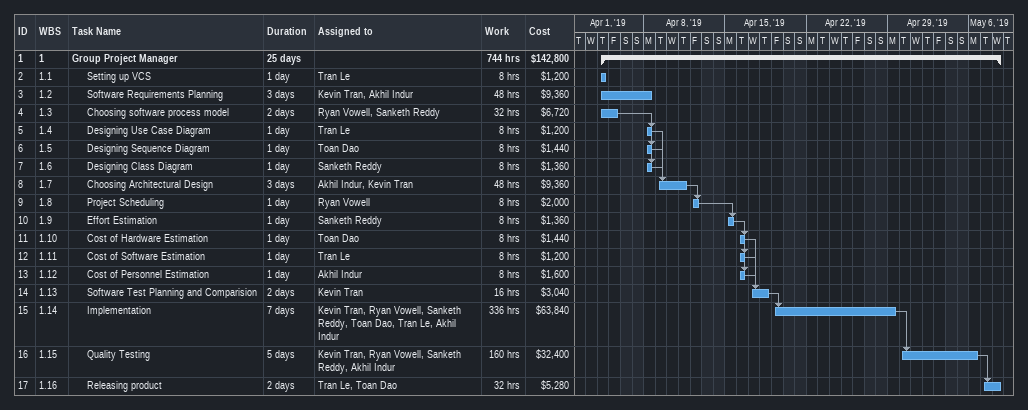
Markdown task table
| ID | WBS | Task | Duration | Start | Finish | Predecessors | Resources | Work (h) | Cost ($) |
|---|---|---|---|---|---|---|---|---|---|
| 1 | 1 | **Group Project Manager** | 25d | 2019-04-04 | 2019-05-08 |  |  | 744 | 142800 |
| 2 | 1.1 | Setting up VCS | 1d | 2019-04-04 | 2019-04-04 |  | Tran Le | 8 | 1200 |
| 3 | 1.2 | Software Requirements Planning | 3d | 2019-04-04 | 2019-04-08 |  | Kevin Tran, Akhil Indur | 48 | 9360 |
| 4 | 1.3 | Choosing software process model | 2d | 2019-04-04 | 2019-04-05 |  | Ryan Vowell, Sanketh Reddy | 32 | 6720 |
| 5 | 1.4 | Designing Use Case Diagram | 1d | 2019-04-08 | 2019-04-08 | 4 | Tran Le | 8 | 1200 |
| 6 | 1.5 | Designing Sequence Diagram | 1d | 2019-04-08 | 2019-04-08 | 4 | Toan Dao | 8 | 1440 |
| 7 | 1.6 | Designing Class Diagram | 1d | 2019-04-08 | 2019-04-08 | 4 | Sanketh Reddy | 8 | 1360 |
| 8 | 1.7 | Choosing Architectural Design | 3d | 2019-04-09 | 2019-04-11 | 5, 6, 7 | Akhil Indur, Kevin Tran | 48 | 9360 |
| 9 | 1.8 | Project Scheduling | 1d | 2019-04-12 | 2019-04-12 | 8 | Ryan Vowell | 8 | 2000 |
| 10 | 1.9 | Effort Estimation | 1d | 2019-04-15 | 2019-04-15 | 9 | Sanketh Reddy | 8 | 1360 |
| 11 | 1.10 | Cost of Hardware Estimation | 1d | 2019-04-16 | 2019-04-16 | 10 | Toan Dao | 8 | 1440 |
| 12 | 1.11 | Cost of Software Estimation | 1d | 2019-04-16 | 2019-04-16 | 10 | Tran Le | 8 | 1200 |
| 13 | 1.12 | Cost of Personnel Estimation | 1d | 2019-04-16 | 2019-04-16 | 10 | Akhil Indur | 8 | 1600 |
| 14 | 1.13 | Software Test Planning and Comparision | 2d | 2019-04-17 | 2019-04-18 | 11, 12, 13 | Kevin Tran | 16 | 3040 |
| 15 | 1.14 | Implementation | 7d | 2019-04-19 | 2019-04-29 | 14 | Kevin Tran, Ryan Vowell, Sanketh Reddy, Toan Dao, Tran Le, Akhil Indur | 336 | 63840 |
| 16 | 1.15 | Quality Testing | 5d | 2019-04-30 | 2019-05-06 | 15 | Kevin Tran, Ryan Vowell, Sanketh Reddy, Akhil Indur | 160 | 32400 |
| 17 | 1.16 | Releasing product | 2d | 2019-05-07 | 2019-05-08 | 16 | Tran Le, Toan Dao | 32 | 5280 |
